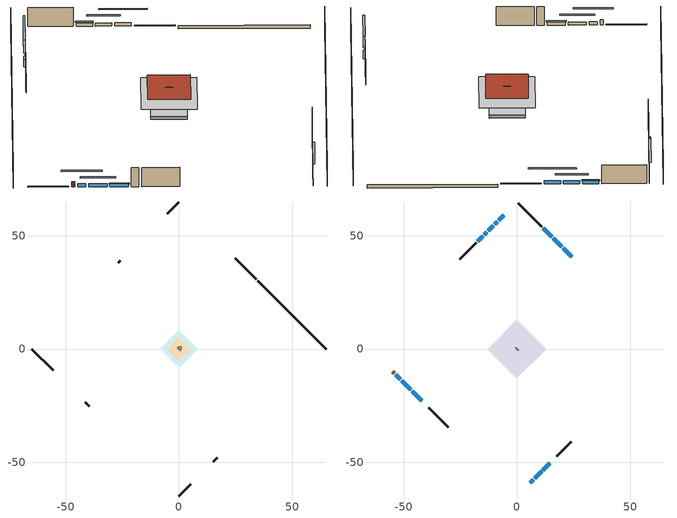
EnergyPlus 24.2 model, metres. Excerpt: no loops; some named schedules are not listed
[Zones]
crawlspace - vented
 floor foundation (Slab2 construction): -8.29,0 0,8.29 8.29,0 0,-8.29 z-0.91
 wall outside (RimJoist1 construction): 34.21,30.7 24.84,40.08 z0.3:0.61
 wall outside (RimJoist2 construction): 0,-64.91 5.19,-59.72 z0.3:0.61
 wall outside (RimJoist3 construction): -64.91,0 -55.54,-9.38 z0.3:0.61
 wall outside (RimJoist4 construction): 0,64.91 -5.19,59.72 z0.3:0.61
 wall foundation (FoundationWall1 construction): 64.91,0 34.87,30.04 z-0.91:0.3
furnace airloop ret air zone
 floor adiabatic (AdiabaticConst): 0,0 0,1 1,1 1,0 z0
 wall adiabatic (AdiabaticConst): 0,1 0,0 1,0 1,1 0,1 z0:1
 ceiling adiabatic (AdiabaticConst): 1,0 1,1 0,1 0,0 z1
garage
 floor foundation (Slab1 construction): -5.17,0 0,5.17 5.17,0 0,-5.17 z0
 wall outside (Wall1 construction): 15.16,-49.75 16.89,-48.03 z0.3:7.62
 wall outside (Wall2 construction): -41.39,-23.52 -39.67,-25.25 z0.3:7.62
 wall outside (Wall9 construction): -25.95,38.97 -26.81,38.11 z0.3:7.62
 wall to conditioned space (Wall5 construction Reversed): 0.86,-0.86 -0.86,0.86 z0.3:7.62
 wall to conditioned space (Wall6 construction Reversed): 0.43,0.43 -0.43,-0.43 z0.3:7.62
conditioned space
 floor to crawlspace - vented (Floor1 construction): -8.29,0 0,8.29 8.29,0 0,-8.29 z0.3
 floor to garage (Floor2 construction): -5.17,0 0,5.17 5.17,0 0,-5.17 z0.3
 floor adiabatic (AdiabaticFloorConstruction): -12.81,0 0,12.81 12.81,0 0,-12.81 z5.18
 wall outside (AdiabaticWallConstruction 1): -54.88,-10.03 -54.24,-10.68 z0.3:2.34
 wall outside (AdiabaticWallConstruction): 24.18,40.73 20.44,44.48 / 19.78,45.13 16.04,48.87 / 15.38,49.53 11.64,53.27 / 5.85,-59.06 7.13,-57.78 z0.3:1.49; -5.85,59.06 -8.17,56.75 / -10.48,54.43 -12.8,52.12 / -15.11,49.8 -17.43,47.49 z0.3:1.37; -8.82,56.09 -9.83,55.09 / -13.45,51.46 -14.46,50.46 z0.3:1.25; 7.79,-57.12 10.82,-54.09 / 11.48,-53.44 14.51,-50.41 z0.3:1.43; -53.58,-11.34 -51.66,-13.25 z0.3:1.52; -51,-13.91 -46.85,-18.06 / -46.2,-18.72 -42.05,-22.87 z0.3:1.4
 wall outside (Wall3 construction): 10.99,53.93 0.66,64.26 z0.3:7.62
 wall outside (Wall4 construction): 17.54,-47.37 24.01,-40.9 z0.3:7.62
 wall outside (Wall7 construction): -39.01,-25.9 -30.33,-34.59 z0.3:7.62
 wall outside (Wall8 construction): -18.08,46.83 -25.29,39.63 z0.3:7.62
 window (WindowConstruction): 24.18,40.73 20.44,44.47 z0.3:1.49
 window (WindowConstruction 9): -5.85,59.06 -8.17,56.75 z0.3:1.37
 window (WindowConstruction 10): -8.82,56.09 -9.82,55.09 z0.3:1.25
 window (WindowConstruction 11): -10.48,54.43 -12.8,52.12 z0.3:1.37
 window (WindowConstruction 12): -13.45,51.46 -14.45,50.46 z0.3:1.25
 window (WindowConstruction 13): -15.11,49.8 -17.43,47.49 z0.3:1.37
 window (WindowConstruction 1): 19.78,45.13 16.04,48.87 z0.3:1.49
 window (WindowConstruction 2): 15.38,49.53 11.64,53.27 z0.3:1.49
 window (WindowConstruction 3): 5.85,-59.06 7.13,-57.78 z0.3:1.49
 window (WindowConstruction 4): 7.79,-57.12 10.82,-54.1 z0.3:1.43
 window (WindowConstruction 5): 11.48,-53.44 14.51,-50.41 z0.3:1.43
 window (WindowConstruction 6): -53.58,-11.34 -51.66,-13.25 z0.3:1.52
 window (WindowConstruction 7): -51,-13.91 -46.85,-18.06 z0.3:1.4
 window (WindowConstruction 8): -46.2,-18.72 -42.05,-22.87 z0.3:1.4
 door (Door): -54.88,-10.03 -54.24,-10.68 z0.3:2.34
 ceiling adiabatic (AdiabaticFloorConstruction): 0,-12.81 12.81,0 0,12.81 -12.81,0 z5.18
 roof outside (Roof1 construction): 0,9.77 -9.77,0 0,-9.77 9.77,0 z7.62
shading: 3.23,-68.15 68.15,-3.23 / -3.23,68.15 -68.15,3.23 z0:7.62; 16.78,48.14 27.84,37.07 28.28,37.5 17.21,48.57 z6.68; -11.83,53.08 -2.19,62.73 -2.62,63.16 -12.26,53.51 z6.55; -11.76,53.15 -6.88,58.03 -7.31,58.46 -12.2,53.58 z3.99; -14.74,50.18 -8.54,56.37 -8.97,56.8 -15.17,50.61 z4.11; -14.67,50.24 -13.24,51.68 -13.67,52.11 -15.1,50.67 z1.55; -17.64,47.27 -14.9,50.02 -15.33,50.45 -18.07,47.7 z1.68; 14.1,50.81 21.72,43.19 22.15,43.62 14.53,51.24 z4.24; 11.43,53.49 15.6,49.31 16.03,49.75 11.86,53.92 z1.8; 10.8,-54.12 2.19,-62.73 2.62,-63.16 11.23,-54.55 z6.68; 12.76,-52.16 5.85,-59.06 6.28,-59.49 13.19,-52.59 z4.18; 14.72,-50.19 11.26,-53.65 11.69,-54.08 15.15,-50.62 z1.74; -48,-16.92 -57.24,-7.67 -57.67,-8.1 -48.43,-17.35 z6.71; -44.92,-20 -52.94,-11.97 -53.37,-12.4 -45.35,-20.43 z4.15; -41.83,-23.08 -46.41,-18.5 -46.84,-18.93 -42.26,-23.51 z1.71
[Building]
Building 1: Terrain=Suburbs
[Site:Location]
Portland Intl Arpt_OR: Latitude {deg}=45.59; Longitude {deg}=-122.6; Time Zone {hr}=-8; Elevation {m}=33; Keep Site Location Information=Yes
[Site:GroundTemperature:Shallow]
10.2558, 8.96328, 8.85977, 9.47314, 11.9355, 14.3863, 16.5111, 17.8571, 17.9714, 16.8767, 14.8061, 12.4304
[Site:WaterMainsTemperature]
Calculation Method=Schedule; Temperature Schedule=mains temperature schedule
[Material] Roughness=Rough; Thermal Absorptance=0.9
Name | Thickness {m} | Conductivity {W/m-K} | Density {kg/m3} | Specific Heat {J/kg-K} | Solar Absorptance | Visible Absorptance
asphalt or fiberglass shingles | 0.00635 | 0.162714 | 1121.4 | 1465.45 | 0.85 | 0.85
concrete 4.0 in. | 0.1016 | 1.803125 | 2242.8 | 837.4 | 0.7 | 0.7
concrete 8.0 in. | 0.2032 | 1.803125 | 2242.8 | 837.4 | 0.7 | 0.7
door material | 0.04445 | 0.0612267 | 512.64 | 1214.23 | 0.7 | 0.7
floor covering | 0.0127 | 0.0433444 | 54.468 | 1339.84 | 0.6 | 0.6
floor rigid ins; wall rigid ins | 0.512978 | 0.029427 | 32.04 | 1214.23 | 0.7 | 0.7
floor stud and cavity | 0.1397 | 0.923637 | 92.3553 | 1139.71 | 0.7 | 0.7
floor stud and cavity 1 | 0.1397 | 1.75129 | 37.0049 | 1207.88 | 0.7 | 0.7
furniture material conditioned space 1; furniture material garage 1 | 0.1524 | 0.115458 | 640.8 | 1214.23 | 0.6 | 0.6
gypsum board | 0.0127 | 0.160291 | 801 | 837.4 | 0.6 | 0.6
osb sheathing 0.5 in.; osb sheathing 0.5 in. 1; osb sheathing 0.5 in. 2 | 0.0127 | 0.115458 | 512.64 | 1214.23 | 0.7 | 0.7
osb sheathing 0.75 in. | 0.01905 | 0.115458 | 512.64 | 1214.23 | 0.7 | 0.7
rim joist stud and cavity | 0.0508 | 0.178688 | 50.32683 | 1063.81 | 0.6 | 0.6
roof rigid ins | 0.103632 | 0.029427 | 32.04 | 1214.23 | 0.7 | 0.7
roof stud and cavity | 0.2032 | 0.161866 | 78.34581 | 1123.46 | 0.7 | 0.7
soil 0.5 in. | 0.0127 | 1.3848 | 1842.3 | 418.7 | 0.7 | 0.7
wall stud and cavity | 0.1397 | 0.727959 | 139.0536 | 1170.24 | 0.6 | 0.6
wall stud and cavity 1 | 0.1397 | 0.550994 | 139.0536 | 1170.24 | 0.7 | 0.7
wall stud and cavity 2 | 0.1397 | 0.335416 | 139.0536 | 1170.24 | 0.7 | 0.7
wall stud and cavity 3 | 0.0889 | 0.380278 | 52.3479 | 1209.89 | 0.7 | 0.7
wall stud and cavity 4 | 0.0889 | 0.391764 | 83.0341 | 1211.67 | 0.7 | 0.7
wood siding | 0.0254 | 0.102417 | 544.68 | 1172.36 | 0.85 | 0.85
wood siding 1; wood siding 2 | 0.0254 | 0.102417 | 544.68 | 1172.36 | 0.7 | 0.7
[Material:NoMass]
Adiabatic: Roughness=Rough; Thermal Resistance {m2-K/W}=176.1; Thermal Absorptance=0.9; Solar Absorptance=0.7; Visible Absorptance=0.7
[WindowMaterial:SimpleGlazingSystem]
WindowMaterial: U-Factor {W/m2-K}=2.78222; Solar Heat Gain Coefficient=0.56
[Construction]
AdiabaticConst: Adiabatic
AdiabaticFloorConstruction: floor stud and cavity 1, floor rigid ins, osb sheathing 0.75 in., floor covering
AdiabaticWallConstruction: wood siding 1, wall rigid ins, wall stud and cavity 3, gypsum board
AdiabaticWallConstruction 1: wood siding 2, wall rigid ins, wall stud and cavity 3, gypsum board
Door: door material
Floor1 construction; Floor2 construction: floor stud and cavity, osb sheathing 0.75 in., floor covering
FoundationWall1 construction: concrete 8.0 in.
furniture construction conditioned space 1: furniture material conditioned space 1
furniture construction garage 1: furniture material garage 1
PartitionWallConstruction: gypsum board, wall stud and cavity 4, gypsum board
RimJoist1 construction; RimJoist2 construction; RimJoist3 construction; RimJoist4 construction: wood siding, rim joist stud and cavity
Roof1 construction: asphalt or fiberglass shingles, roof rigid ins, osb sheathing 0.75 in., roof stud and cavity, gypsum board
Slab1 construction: concrete 4.0 in.
Slab2 construction: soil 0.5 in.
Wall1 construction; Wall2 construction: wood siding, osb sheathing 0.5 in., wall stud and cavity
Wall3 construction; Wall4 construction: wood siding, osb sheathing 0.5 in., wall stud and cavity 1, gypsum board
Wall5 construction Reversed: gypsum board, wall stud and cavity 2, osb sheathing 0.5 in. 1
Wall6 construction Reversed: gypsum board, wall stud and cavity 2, osb sheathing 0.5 in. 2
Wall7 construction; Wall8 construction: wood siding, osb sheathing 0.5 in. 2, wall stud and cavity 1, gypsum board
Wall9 construction: wood siding, osb sheathing 0.5 in. 2, wall stud and cavity
WindowConstruction; WindowConstruction 1; WindowConstruction 10; WindowConstruction 11; WindowConstruction 12; WindowConstruction 13; WindowConstruction 2; WindowConstruction 3; WindowConstruction 4; WindowConstruction 5; WindowConstruction 6; WindowConstruction 7; WindowConstruction 8; WindowConstruction 9: WindowMaterial
[Zone] Multiplier=1
Name | Volume {m3} | Part of Total Floor Area
conditioned space | 1265.65 | Yes
crawlspace - vented | 167.443 | Yes
furnace airloop ret air zone | 1 | No
garage | 130.484 | Yes
[Space]
Name | Zone | Volume {m3} | Space Type
conditioned space 1 | conditioned space | 1265.65
crawlspace - vented 1 | crawlspace - vented | 167.443
furnace airloop ret air space | furnace airloop ret air zone |  | Plenum Space Type
garage 1 | garage | 130.484
[SurfaceProperty:IncidentSolarMultiplier] Incident Solar Multiplier=1; Incident Solar Multiplier Schedule=trans schedule winter=0.85 summer=0.7
Window1; Window10; Window11; Window12; Window13; Window14; Window2; Window3; Window4; Window5; Window6; Window7; Window8; Window9
[InternalMass]
Name | Construction | Zone or ZoneList | Space or SpaceList | Surface Area {m2}
furniture mass conditioned space 1 | furniture construction conditioned space 1 | conditioned space | conditioned space 1 | 207.62
partition wall mass | PartitionWallConstruction | conditioned space | conditioned space 1 | 519.049
furniture mass garage 1 | furniture construction garage 1 | garage | garage 1 | 5.35122
[Lights] Design Level Calculation Method=LightingLevel; Return Air Fraction=0; Fraction Radiant=0.6; Fraction Visible=0.2; Fraction Replaceable=1
Name | Zone or ZoneList or Space or SpaceList | Schedule | Lighting Level {W}
interior lighting | conditioned space 1 | lighting_interior | 803.555
garage lighting | garage 1 | lighting_garage | 11.8846
[People]
occupants: Zone or ZoneList or Space or SpaceList=conditioned space 1; Number of People Schedule=occupants; Number of People Calculation Method=People; Number of People=4; Fraction Radiant=0.314171; Sensible Heat Fraction=0.56303; Activity Level Schedule=occupants activity schedule; Carbon Dioxide Generation Rate {m3/s-W}=0; Enable ASHRAE 55 Comfort Warnings=No; Mean Radiant Temperature Calculation Type=EnclosureAveraged
[ElectricEquipment] Design Level Calculation Method=EquipmentLevel
Name | Zone or ZoneList or Space or SpaceList | Schedule | Design Level {W} | Fraction Latent | Fraction Radiant | Fraction Lost
ceiling fan | conditioned space 1 | ceiling_fan | 18.3701 | 0 | 0.558 | 0
clothes dryer | conditioned space 1 | clothes_dryer | 4510.7 | 0.015 | 0.081 | 0.85
clothes washer | conditioned space 1 | clothes_washer | 445.804 | 0.03 | 0.162 | 0.7
cooking range | conditioned space 1 | cooking_range | 62.6808 | 0.16 | 0.384 | 0.2
dishwasher | conditioned space 1 | dishwasher | 278.638 | 0.3 | 0.18 | 0.4
fridge | conditioned space 1 | fridge schedule | 52.0548 | 0 | 0.6 | 0
mech vent bath fan 0 | conditioned space 1 | mech vent bath fan 0 schedule | 45 | 0 | 0 | 1
mech vent house fan | conditioned space 1 | mech vent house fan schedule | 0 | 0 | 0 | 1
mech vent house fan cfis | conditioned space 1 | mech vent house fan cfis schedule | 0 | 0 | 0 | 0
mech vent range fan 0 | conditioned space 1 | mech vent range fan 0 schedule | 30 | 0 | 0 | 1
misc permanent spa heater | conditioned space 1 | misc permanent spa heater schedule | 669.986 | 0 | 0 | 1
misc permanent spa pump | conditioned space 1 | misc permanent spa pump schedule | 700.641 | 0 | 0 | 1
misc plug loads | conditioned space 1 | plug_loads_other | 312.542 | 0.021 | 0.558 | 0.049
misc tv | conditioned space 1 | plug_loads_tv | 318.577 | 0 | 0.6 | 0
whole house fan | conditioned space 1 | Always On Discrete | 0 | 0 | 0 | 1
freezer | garage 1 | freezer schedule | 194.914 | 0 | 0.6 | 0
[OtherEquipment] Design Level Calculation Method=EquipmentLevel
Name | Fuel Type | Zone or ZoneList or Space or SpaceList | Schedule | Design Level {W} | Fraction Latent | Fraction Radiant | Fraction Lost
clothes dryer 1 | Electricity | conditioned space 1 | clothes_dryer | 0 | 0.015 | 0.081 | 0.85
cooking range 1 | NaturalGas | conditioned space 1 | cooking_range | 1836.99 | 0.16 | 0.384 | 0.2
furnace airloop_0 SupCondToLv; furnace airloop_0 SupSensLkToCond; mech vent house fan sensible load; water heater sens | None | conditioned space 1 | Always On Discrete | 0 | 0 | 0 | 0
furnace airloop_0 SupLatLkToCond; mech vent house fan latent load; water heater lat | None | conditioned space 1 | Always On Discrete | 0 | 1 | 0 | 0
general water use latent | None | conditioned space 1 | general water use schedule | 81.0615 | 1 | 0 | 0
general water use sensible | None | conditioned space 1 | general water use schedule | -79.8895 | 0 | 0.6 | 0
water heater energy adjustment1 | Electricity | conditioned space 1 | Always On Discrete | 0.01 | 0 | 0 | 1
furnace airloop_0 RetCondToDZ; furnace airloop_0 SupCondToDZ; furnace airloop_0 SupSensLkToDZ | None | crawlspace - vented 1 | Always On Discrete | 0 | 0 | 0 | 0
furnace airloop_0 SupLatLkToDZ | None | crawlspace - vented 1 | Always On Discrete | 0 | 1 | 0 | 0
furnace airloop_0 RetCondToRP; furnace airloop_0 RetSensLkToRP | None | furnace airloop ret air space | Always On Discrete | 0 | 0 | 0 | 0
furnace airloop_0 RetLatLkToRP | None | furnace airloop ret air space | Always On Discrete | 0 | 1 | 0 | 0
[ZoneInfiltration:DesignFlowRate] Schedule=Always On Discrete
Name | Zone or ZoneList or Space or SpaceList | Design Flow Rate Calculation Method | Design Flow Rate {m3/s} | Air Changes per Hour {1/hr} | Constant Term Coefficient | Temperature Term Coefficient | Velocity Term Coefficient | Velocity Squared Term Coefficient
infil flow; natural vent flow; whole house fan flow | conditioned space 1 | Flow/Zone | 0
crawlspace_vented 1 duct leakage imbalance infil flow | crawlspace - vented 1 | Flow/Zone | 0
infil crawlspace - vented 1 | crawlspace - vented 1 | AirChanges/Hour |  | 2.6013 | 1 | 0 | 0 | 0
[ZoneMixing] Schedule=Always On Continuous; Design Flow Rate Calculation Method=Flow/Zone; Design Flow Rate {m3/s}=0
Name | Zone or Space | Source Zone or Space
furnace airloop_0 ZoneMixDZToCond mix | conditioned space | crawlspace - vented
furnace airloop_0 ZoneMixCondToDZ mix | crawlspace - vented | conditioned space
[SurfaceProperty:ExposedFoundationPerimeter] Exposed Perimeter Calculation Method=TotalExposedPerimeter
Name | Total Exposed Perimeter {m}
Slab2 | 42.48912
Slab1 | 18.288
[SpaceList]
Plenum Space Type: furnace airloop ret air space
[ZoneInfiltration:EffectiveLeakageArea]
infil garage 1: Zone or Space=garage 1; Schedule=Always On Discrete; Effective Air Leakage Area {cm2}=135.918; Stack Coefficient=0.000129147; Wind Coefficient=4.64657e-05
[AirLoopHVAC:ReturnPlenum]
Air Loop HVAC Return Plenum 1: Zone=furnace airloop ret air zone
[Foundation:Kiva] Wall Depth Below Slab {m}=0.2032
Name | Initial Indoor Air Temperature {C} | Wall Height Above Grade {m}
Foundation Kiva 1 | 13.4258 | 0.1016
Foundation Kiva 2 | 8.47214 | 0.3048
[Foundation:Kiva:Settings]
Soil Conductivity {W/m-K}=1.3848; Soil Density {kg/m3}=1842.3; Soil Specific Heat {J/kg-K}=418.7; Ground Solar Absorptivity=0.9; Ground Thermal Absorptivity=0.9; Ground Surface Roughness {m}=0.03; Far-Field Width {m}=40; Deep-Ground Boundary Condition=ZeroFlux; Deep-Ground Depth {m}=40; Minimum Cell Dimension {m}=0.2; Maximum Cell Growth Coefficient=3; Simulation Timestep=Timestep
[Exterior:Lights]
exterior lighting: Schedule=exterior lighting schedule; Design Level {W}=21.8256
[EnergyManagementSystem:Sensor] Output:Variable or Output:Meter Index Key=crawlspace - vented
Name | Output:Variable or Output:Meter
furnace_airloop_0_DZ_T_s | Zone Air Temperature
furnace_airloop_0_DZ_W_s | Zone Mean Air Humidity Ratio
[Schedule:Week:Daily]
trans schedule winter=0.85 summer=0.7 Week Rule - Jan1-May26: trans schedule winter=0.85 summer=0.7 day, trans schedule winter=0.85 summer=0.7 day, trans schedule winter=0.85 summer=0.7 day, trans schedule winter=0.85 summer=0.7 day, trans schedule winter=0.85 summer=0.7 day, trans schedule winter=0.85 summer=0.7 day, trans schedule winter=0.85 summer=0.7 day, trans schedule winter=0.85 summer=0.7 default day, trans schedule winter=0.85 summer=0.7 default day, trans schedule winter=0.85 summer=0.7 default day, trans schedule winter=0.85 summer=0.7 default day, trans schedule winter=0.85 summer=0.7 default day
trans schedule winter=0.85 summer=0.7 Week Rule - May27-Jun2: trans schedule winter=0.85 summer=0.7 day, trans schedule winter=0.85 summer=0.7 day, trans schedule winter=0.85 summer=0.7 day, trans schedule winter=0.85 summer=0.7 day, trans schedule winter=0.85 summer=0.7 day, trans schedule winter=0.85 summer=0.7 day 1, trans schedule winter=0.85 summer=0.7 day 1, trans schedule winter=0.85 summer=0.7 default day, trans schedule winter=0.85 summer=0.7 default day, trans schedule winter=0.85 summer=0.7 default day, trans schedule winter=0.85 summer=0.7 default day, trans schedule winter=0.85 summer=0.7 default day
trans schedule winter=0.85 summer=0.7 Week Rule - Jun3-Sep29: trans schedule winter=0.85 summer=0.7 day 1, trans schedule winter=0.85 summer=0.7 day 1, trans schedule winter=0.85 summer=0.7 day 1, trans schedule winter=0.85 summer=0.7 day 1, trans schedule winter=0.85 summer=0.7 day 1, trans schedule winter=0.85 summer=0.7 day 1, trans schedule winter=0.85 summer=0.7 day 1, trans schedule winter=0.85 summer=0.7 default day, trans schedule winter=0.85 summer=0.7 default day, trans schedule winter=0.85 summer=0.7 default day, trans schedule winter=0.85 summer=0.7 default day, trans schedule winter=0.85 summer=0.7 default day
trans schedule winter=0.85 summer=0.7 Week Rule - Sep30-Oct6: trans schedule winter=0.85 summer=0.7 day 1, trans schedule winter=0.85 summer=0.7 day 2, trans schedule winter=0.85 summer=0.7 day 2, trans schedule winter=0.85 summer=0.7 day 2, trans schedule winter=0.85 summer=0.7 day 2, trans schedule winter=0.85 summer=0.7 day 2, trans schedule winter=0.85 summer=0.7 day 2, trans schedule winter=0.85 summer=0.7 default day, trans schedule winter=0.85 summer=0.7 default day, trans schedule winter=0.85 summer=0.7 default day, trans schedule winter=0.85 summer=0.7 default day, trans schedule winter=0.85 summer=0.7 default day
trans schedule winter=0.85 summer=0.7 Week Rule - Oct7-Dec31: trans schedule winter=0.85 summer=0.7 day 2, trans schedule winter=0.85 summer=0.7 day 2, trans schedule winter=0.85 summer=0.7 day 2, trans schedule winter=0.85 summer=0.7 day 2, trans schedule winter=0.85 summer=0.7 day 2, trans schedule winter=0.85 summer=0.7 day 2, trans schedule winter=0.85 summer=0.7 day 2, trans schedule winter=0.85 summer=0.7 default day, trans schedule winter=0.85 summer=0.7 default day, trans schedule winter=0.85 summer=0.7 default day, trans schedule winter=0.85 summer=0.7 default day, trans schedule winter=0.85 summer=0.7 default day
mech vent bath fan 0 schedule Week Rule - Jan1-Dec31: mech vent bath fan 0 schedule day, mech vent bath fan 0 schedule day, mech vent bath fan 0 schedule day, mech vent bath fan 0 schedule day, mech vent bath fan 0 schedule day, mech vent bath fan 0 schedule day, mech vent bath fan 0 schedule day, mech vent bath fan 0 schedule default day, mech vent bath fan 0 schedule default day, mech vent bath fan 0 schedule default day, mech vent bath fan 0 schedule default day, mech vent bath fan 0 schedule default day
mech vent range fan 0 schedule Week Rule - Jan1-Dec31: mech vent range fan 0 schedule day, mech vent range fan 0 schedule day, mech vent range fan 0 schedule day, mech vent range fan 0 schedule day, mech vent range fan 0 schedule day, mech vent range fan 0 schedule day, mech vent range fan 0 schedule day, mech vent range fan 0 schedule default day, mech vent range fan 0 schedule default day, mech vent range fan 0 schedule default day, mech vent range fan 0 schedule default day, mech vent range fan 0 schedule default day
misc permanent spa heater schedule Week Rule - Jan1-Jan27: misc permanent spa heater schedule day, misc permanent spa heater schedule day, misc permanent spa heater schedule day, misc permanent spa heater schedule day, misc permanent spa heater schedule day, misc permanent spa heater schedule day, misc permanent spa heater schedule day, misc permanent spa heater schedule default day, misc permanent spa heater schedule default day, misc permanent spa heater schedule default day, misc permanent spa heater schedule default day, misc permanent spa heater schedule default day
misc permanent spa heater schedule Week Rule - Jan28-Feb3: misc permanent spa heater schedule day, misc permanent spa heater schedule day, misc permanent spa heater schedule day, misc permanent spa heater schedule day, misc permanent spa heater schedule day 1, misc permanent spa heater schedule day 1, misc permanent spa heater schedule day 1, misc permanent spa heater schedule default day, misc permanent spa heater schedule default day, misc permanent spa heater schedule default day, misc permanent spa heater schedule default day, misc permanent spa heater schedule default day
misc permanent spa heater schedule Week Rule - Feb4-Feb24: misc permanent spa heater schedule day 1, misc permanent spa heater schedule day 1, misc permanent spa heater schedule day 1, misc permanent spa heater schedule day 1, misc permanent spa heater schedule day 1, misc permanent spa heater schedule day 1, misc permanent spa heater schedule day 1, misc permanent spa heater schedule default day, misc permanent spa heater schedule default day, misc permanent spa heater schedule default day, misc permanent spa heater schedule default day, misc permanent spa heater schedule default day
misc permanent spa heater schedule Week Rule - Feb25-Mar3: misc permanent spa heater schedule day 1, misc permanent spa heater schedule day 1, misc permanent spa heater schedule day 1, misc permanent spa heater schedule day 1, misc permanent spa heater schedule day 2, misc permanent spa heater schedule day 2, misc permanent spa heater schedule day 2, misc permanent spa heater schedule default day, misc permanent spa heater schedule default day, misc permanent spa heater schedule default day, misc permanent spa heater schedule default day, misc permanent spa heater schedule default day
misc permanent spa heater schedule Week Rule - Mar4-May26: misc permanent spa heater schedule day 2, misc permanent spa heater schedule day 2, misc permanent spa heater schedule day 2, misc permanent spa heater schedule day 2, misc permanent spa heater schedule day 2, misc permanent spa heater schedule day 2, misc permanent spa heater schedule day 2, misc permanent spa heater schedule default day, misc permanent spa heater schedule default day, misc permanent spa heater schedule default day, misc permanent spa heater schedule default day, misc permanent spa heater schedule default day
misc permanent spa heater schedule Week Rule - May27-Jun2: misc permanent spa heater schedule day 2, misc permanent spa heater schedule day 2, misc permanent spa heater schedule day 2, misc permanent spa heater schedule day 2, misc permanent spa heater schedule day 2, misc permanent spa heater schedule day 3, misc permanent spa heater schedule day 3, misc permanent spa heater schedule default day, misc permanent spa heater schedule default day, misc permanent spa heater schedule default day, misc permanent spa heater schedule default day, misc permanent spa heater schedule default day
misc permanent spa heater schedule Week Rule - Jun3-Sep29: misc permanent spa heater schedule day 3, misc permanent spa heater schedule day 3, misc permanent spa heater schedule day 3, misc permanent spa heater schedule day 3, misc permanent spa heater schedule day 3, misc permanent spa heater schedule day 3, misc permanent spa heater schedule day 3, misc permanent spa heater schedule default day, misc permanent spa heater schedule default day, misc permanent spa heater schedule default day, misc permanent spa heater schedule default day, misc permanent spa heater schedule default day
misc permanent spa heater schedule Week Rule - Sep30-Oct6: misc permanent spa heater schedule day 3, misc permanent spa heater schedule day 4, misc permanent spa heater schedule day 4, misc permanent spa heater schedule day 4, misc permanent spa heater schedule day 4, misc permanent spa heater schedule day 4, misc permanent spa heater schedule day 4, misc permanent spa heater schedule default day, misc permanent spa heater schedule default day, misc permanent spa heater schedule default day, misc permanent spa heater schedule default day, misc permanent spa heater schedule default day
misc permanent spa heater schedule Week Rule - Oct7-Oct27: misc permanent spa heater schedule day 4, misc permanent spa heater schedule day 4, misc permanent spa heater schedule day 4, misc permanent spa heater schedule day 4, misc permanent spa heater schedule day 4, misc permanent spa heater schedule day 4, misc permanent spa heater schedule day 4, misc permanent spa heater schedule default day, misc permanent spa heater schedule default day, misc permanent spa heater schedule default day, misc permanent spa heater schedule default day, misc permanent spa heater schedule default day
misc permanent spa heater schedule Week Rule - Oct28-Nov3: misc permanent spa heater schedule day 4, misc permanent spa heater schedule day 4, misc permanent spa heater schedule day 4, misc permanent spa heater schedule day 4, misc permanent spa heater schedule day 5, misc permanent spa heater schedule day 5, misc permanent spa heater schedule day 5, misc permanent spa heater schedule default day, misc permanent spa heater schedule default day, misc permanent spa heater schedule default day, misc permanent spa heater schedule default day, misc permanent spa heater schedule default day
misc permanent spa heater schedule Week Rule - Nov4-Nov24: misc permanent spa heater schedule day 5, misc permanent spa heater schedule day 5, misc permanent spa heater schedule day 5, misc permanent spa heater schedule day 5, misc permanent spa heater schedule day 5, misc permanent spa heater schedule day 5, misc permanent spa heater schedule day 5, misc permanent spa heater schedule default day, misc permanent spa heater schedule default day, misc permanent spa heater schedule default day, misc permanent spa heater schedule default day, misc permanent spa heater schedule default day
misc permanent spa heater schedule Week Rule - Nov25-Dec1: misc permanent spa heater schedule day 5, misc permanent spa heater schedule day 5, misc permanent spa heater schedule day 5, misc permanent spa heater schedule day 5, misc permanent spa heater schedule day 5, misc permanent spa heater schedule day 5, misc permanent spa heater schedule day 6, misc permanent spa heater schedule default day, misc permanent spa heater schedule default day, misc permanent spa heater schedule default day, misc permanent spa heater schedule default day, misc permanent spa heater schedule default day
misc permanent spa heater schedule Week Rule - Dec2-Dec31: misc permanent spa heater schedule day 6, misc permanent spa heater schedule day 6, misc permanent spa heater schedule day 6, misc permanent spa heater schedule day 6, misc permanent spa heater schedule day 6, misc permanent spa heater schedule day 6, misc permanent spa heater schedule day 6, misc permanent spa heater schedule default day, misc permanent spa heater schedule default day, misc permanent spa heater schedule default day, misc permanent spa heater schedule default day, misc permanent spa heater schedule default day
misc permanent spa pump schedule Week Rule - Jan1-Jan27: misc permanent spa pump schedule day, misc permanent spa pump schedule day, misc permanent spa pump schedule day, misc permanent spa pump schedule day, misc permanent spa pump schedule day, misc permanent spa pump schedule day, misc permanent spa pump schedule day, misc permanent spa pump schedule default day, misc permanent spa pump schedule default day, misc permanent spa pump schedule default day, misc permanent spa pump schedule default day, misc permanent spa pump schedule default day
misc permanent spa pump schedule Week Rule - Jan28-Feb3: misc permanent spa pump schedule day, misc permanent spa pump schedule day, misc permanent spa pump schedule day, misc permanent spa pump schedule day, misc permanent spa pump schedule day 1, misc permanent spa pump schedule day 1, misc permanent spa pump schedule day 1, misc permanent spa pump schedule default day, misc permanent spa pump schedule default day, misc permanent spa pump schedule default day, misc permanent spa pump schedule default day, misc permanent spa pump schedule default day
misc permanent spa pump schedule Week Rule - Feb4-Feb24: misc permanent spa pump schedule day 1, misc permanent spa pump schedule day 1, misc permanent spa pump schedule day 1, misc permanent spa pump schedule day 1, misc permanent spa pump schedule day 1, misc permanent spa pump schedule day 1, misc permanent spa pump schedule day 1, misc permanent spa pump schedule default day, misc permanent spa pump schedule default day, misc permanent spa pump schedule default day, misc permanent spa pump schedule default day, misc permanent spa pump schedule default day
misc permanent spa pump schedule Week Rule - Feb25-Mar3: misc permanent spa pump schedule day 1, misc permanent spa pump schedule day 1, misc permanent spa pump schedule day 1, misc permanent spa pump schedule day 1, misc permanent spa pump schedule day 2, misc permanent spa pump schedule day 2, misc permanent spa pump schedule day 2, misc permanent spa pump schedule default day, misc permanent spa pump schedule default day, misc permanent spa pump schedule default day, misc permanent spa pump schedule default day, misc permanent spa pump schedule default day
[Schedule:Year]
trans schedule winter=0.85 summer=0.7: trans schedule winter=0.85 summer=0.7 Week Rule - Jan1-May26, 1, 1, 5, 26, trans schedule winter=0.85 summer=0.7 Week Rule - May27-Jun2, 5, 27, 6, 2, trans schedule winter=0.85 summer=0.7 Week Rule - Jun3-Sep29, 6, 3, 9, 29, trans schedule winter=0.85 summer=0.7 Week Rule - Sep30-Oct6, 9, 30, 10, 6, trans schedule winter=0.85 summer=0.7 Week Rule - Oct7-Dec31, 10, 7, 12, 31
mech vent bath fan 0 schedule: mech vent bath fan 0 schedule Week Rule - Jan1-Dec31, 1, 1, 12, 31
mech vent range fan 0 schedule: mech vent range fan 0 schedule Week Rule - Jan1-Dec31, 1, 1, 12, 31
misc permanent spa heater schedule: misc permanent spa heater schedule Week Rule - Jan1-Jan27, 1, 1, 1, 27, misc permanent spa heater schedule Week Rule - Jan28-Feb3, 1, 28, 2, 3, misc permanent spa heater schedule Week Rule - Feb4-Feb24, 2, 4, 2, 24, misc permanent spa heater schedule Week Rule - Feb25-Mar3, 2, 25, 3, 3, misc permanent spa heater schedule Week Rule - Mar4-May26, 3, 4, 5, 26, misc permanent spa heater schedule Week Rule - May27-Jun2, 5, 27, 6, 2, misc permanent spa heater schedule Week Rule - Jun3-Sep29, 6, 3, 9, 29, misc permanent spa heater schedule Week Rule - Sep30-Oct6, 9, 30, 10, 6, misc permanent spa heater schedule Week Rule - Oct7-Oct27, 10, 7, 10, 27, misc permanent spa heater schedule Week Rule - Oct28-Nov3, 10, 28, 11, 3, misc permanent spa heater schedule Week Rule - Nov4-Nov24, 11, 4, 11, 24, misc permanent spa heater schedule Week Rule - Nov25-Dec1, 11, 25, 12, 1, misc permanent spa heater schedule Week Rule - Dec2-Dec31, 12, 2, 12, 31
misc permanent spa pump schedule: misc permanent spa pump schedule Week Rule - Jan1-Jan27, 1, 1, 1, 27, misc permanent spa pump schedule Week Rule - Jan28-Feb3, 1, 28, 2, 3, misc permanent spa pump schedule Week Rule - Feb4-Feb24, 2, 4, 2, 24, misc permanent spa pump schedule Week Rule - Feb25-Mar3, 2, 25, 3, 3, misc permanent spa pump schedule Week Rule - Mar4-Mar31, 3, 4, 3, 31, misc permanent spa pump schedule Week Rule - Apr1-Apr28, 4, 1, 4, 28, misc permanent spa pump schedule Week Rule - Apr29-May5, 4, 29, 5, 5, misc permanent spa pump schedule Week Rule - May6-May26, 5, 6, 5, 26, misc permanent spa pump schedule Week Rule - May27-Jun2, 5, 27, 6, 2, misc permanent spa pump schedule Week Rule - Jun3-Jun30, 6, 3, 6, 30, misc permanent spa pump schedule Week Rule - Jul1-Aug25, 7, 1, 8, 25, misc permanent spa pump schedule Week Rule - Aug26-Sep1, 8, 26, 9, 1, misc permanent spa pump schedule Week Rule - Sep2-Sep29, 9, 2, 9, 29, misc permanent spa pump schedule Week Rule - Sep30-Oct6, 9, 30, 10, 6, misc permanent spa pump schedule Week Rule - Oct7-Oct27, 10, 7, 10, 27, misc permanent spa pump schedule Week Rule - Oct28-Nov3, 10, 28, 11, 3, misc permanent spa pump schedule Week Rule - Nov4-Nov24, 11, 4, 11, 24, misc permanent spa pump schedule Week Rule - Nov25-Dec1, 11, 25, 12, 1, misc permanent spa pump schedule Week Rule - Dec2-Dec31, 12, 2, 12, 31
general water use schedule: general water use schedule Week Rule - Jan1-Dec31, 1, 1, 12, 31
freezer schedule: freezer schedule Week Rule - Jan1-Jan27, 1, 1, 1, 27, freezer schedule Week Rule - Jan28-Feb3, 1, 28, 2, 3, freezer schedule Week Rule - Feb4-Feb24, 2, 4, 2, 24, freezer schedule Week Rule - Feb25-Mar3, 2, 25, 3, 3, freezer schedule Week Rule - Mar4-May26, 3, 4, 5, 26, freezer schedule Week Rule - May27-Jun2, 5, 27, 6, 2, freezer schedule Week Rule - Jun3-Sep29, 6, 3, 9, 29, freezer schedule Week Rule - Sep30-Oct6, 9, 30, 10, 6, freezer schedule Week Rule - Oct7-Oct27, 10, 7, 10, 27, freezer schedule Week Rule - Oct28-Nov3, 10, 28, 11, 3, freezer schedule Week Rule - Nov4-Nov24, 11, 4, 11, 24, freezer schedule Week Rule - Nov25-Dec1, 11, 25, 12, 1, freezer schedule Week Rule - Dec2-Dec31, 12, 2, 12, 31
exterior lighting schedule: exterior lighting schedule Week Rule - Jan1-Jan27, 1, 1, 1, 27, exterior lighting schedule Week Rule - Jan28-Feb3, 1, 28, 2, 3, exterior lighting schedule Week Rule - Feb4-Feb24, 2, 4, 2, 24, exterior lighting schedule Week Rule - Feb25-Mar3, 2, 25, 3, 3, exterior lighting schedule Week Rule - Mar4-Mar31, 3, 4, 3, 31, exterior lighting schedule Week Rule - Apr1-Apr28, 4, 1, 4, 28, exterior lighting schedule Week Rule - Apr29-May5, 4, 29, 5, 5, exterior lighting schedule Week Rule - May6-May26, 5, 6, 5, 26, exterior lighting schedule Week Rule - May27-Jun2, 5, 27, 6, 2, exterior lighting schedule Week Rule - Jun3-Jun30, 6, 3, 6, 30, exterior lighting schedule Week Rule - Jul1-Jul28, 7, 1, 7, 28, exterior lighting schedule Week Rule - Jul29-Aug4, 7, 29, 8, 4, exterior lighting schedule Week Rule - Aug5-Aug25, 8, 5, 8, 25, exterior lighting schedule Week Rule - Aug26-Sep1, 8, 26, 9, 1, exterior lighting schedule Week Rule - Sep2-Sep29, 9, 2, 9, 29, exterior lighting schedule Week Rule - Sep30-Oct6, 9, 30, 10, 6, exterior lighting schedule Week Rule - Oct7-Oct27, 10, 7, 10, 27, exterior lighting schedule Week Rule - Oct28-Nov3, 10, 28, 11, 3, exterior lighting schedule Week Rule - Nov4-Nov24, 11, 4, 11, 24, exterior lighting schedule Week Rule - Nov25-Dec1, 11, 25, 12, 1, exterior lighting schedule Week Rule - Dec2-Dec31, 12, 2, 12, 31
[Schedule:File] File=in.schedules.csv; Rows to Skip at Top=1; Number of Hours of Data=8760; Column Separator=Comma; Interpolate to Timestep=Yes; Minutes per Item=15; Adjust Schedule for Daylight Savings=Yes
Name | Column Number
lighting_interior | 5
occupants | 1
ceiling_fan | 4
clothes_dryer | 11
clothes_washer | 10
cooking_range | 12
dishwasher | 8
plug_loads_other | 2
plug_loads_tv | 3
lighting_garage | 6
[Schedule:Constant]
Name | Hourly Value
occupants activity schedule | 117.228
fridge schedule | 0
mech vent house fan schedule; mech vent house fan cfis schedule; Always On Discrete; Always On Continuous | 1
[Schedule:Compact]
mains temperature schedule: Through: 01/01, For: AllDays, Until: 24:00, 13.0633, Through: 01/02, For: AllDays, Until: 24:00, 13.0189, Through: 01/03, For: AllDays, Until: 24:00, 12.975, Through: 01/04, For: AllDays, Until: 24:00, 12.9328, Through: 01/05, For: AllDays, Until: 24:00, 12.8917, Through: 01/06, For: AllDays, Until: 24:00, 12.8517, Through: 01/07, For: AllDays, Until: 24:00, 12.8122, Through: 01/08, For: AllDays, Until: 24:00, 12.7744, Through: 01/09, For: AllDays, Until: 24:00, 12.7378, Through: 01/10, For: AllDays, Until: 24:00, 12.7017, Through: 01/11, For: AllDays, Until: 24:00, 12.6672, Through: 01/12, For: AllDays, Until: 24:00, 12.6339, Through: 01/13, For: AllDays, Until: 24:00, 12.6017, Through: 01/14, For: AllDays, Until: 24:00, 12.5706, Through: 01/15, For: AllDays, Until: 24:00, 12.5411, Through: 01/16, For: AllDays, Until: 24:00, 12.5122, Through: 01/17, For: AllDays, Until: 24:00, 12.485, Through: 01/18, For: AllDays, Until: 24:00, 12.4583, Through: 01/19, For: AllDays, Until: 24:00, 12.4333, Through: 01/20, For: AllDays, Until: 24:00, 12.41, Through: 01/21, For: AllDays, Until: 24:00, 12.3872, Through: 01/22, For: AllDays, Until: 24:00, 12.3661, Through: 01/23, For: AllDays, Until: 24:00, 12.3456, Through: 01/24, For: AllDays, Until: 24:00, 12.3272, Through: 01/25, For: AllDays, Until: 24:00, 12.3094, Through: 01/26, For: AllDays, Until: 24:00, 12.2933, Through: 01/27, For: AllDays, Until: 24:00, 12.2783, Through: 01/28, For: AllDays, Until: 24:00, 12.2644, Through: 01/29, For: AllDays, Until: 24:00, 12.2517, Through: 01/30, For: AllDays, Until: 24:00, 12.2406, Through: 01/31, For: AllDays, Until: 24:00, 12.2306, Through: 02/01, For: AllDays, Until: 24:00, 12.2222, Through: 02/02, For: AllDays, Until: 24:00, 12.215, Through: 02/03, For: AllDays, Until: 24:00, 12.2089, Through: 02/04, For: AllDays, Until: 24:00, 12.2039, Through: 02/05, For: AllDays, Until: 24:00, 12.2006, Through: 02/06, For: AllDays, Until: 24:00, 12.1983, Through: 02/07, For: AllDays, Until: 24:00, 12.1978, Through: 02/08, For: AllDays, Until: 24:00, 12.1978, Through: 02/09, For: AllDays, Until: 24:00, 12.2, Through: 02/10, For: AllDays, Until: 24:00, 12.2028, Through: 02/11, For: AllDays, Until: 24:00, 12.2072, Through: 02/12, For: AllDays, Until: 24:00, 12.2128, Through: 02/13, For: AllDays, Until: 24:00, 12.2194, Through: 02/14, For: AllDays, Until: 24:00, 12.2278, Through: 02/15, For: AllDays, Until: 24:00, 12.2372, Through: 02/16, For: AllDays, Until: 24:00, 12.2483, Through: 02/17, For: AllDays, Until: 24:00, 12.26, Through: 02/18, For: AllDays, Until: 24:00, 12.2733, Through: 02/19, For: AllDays, Until: 24:00, 12.2883, Through: 02/20, For: AllDays, Until: 24:00, 12.3039, Through: 02/21, For: AllDays, Until: 24:00, 12.3211, Through: 02/22, For: AllDays, Until: 24:00, 12.3394, Through: 02/23, For: AllDays, Until: 24:00, 12.3594, Through: 02/24, For: AllDays, Until: 24:00, 12.38, Through: 02/25, For: AllDays, Until: 24:00, 12.4022, Through: 02/26, For: AllDays, Until: 24:00, 12.4256, Through: 02/27, For: AllDays, Until: 24:00, 12.4506, Through: 02/28, For: AllDays, Until: 24:00, 12.4761, Through: 03/01, For: AllDays, Until: 24:00, 12.5033, Through: 03/02, For: AllDays, Until: 24:00, 12.5317, Through: 03/03, For: AllDays, Until: 24:00, 12.5611, Through: 03/04, For: AllDays, Until: 24:00, 12.5917, Through: 03/05, For: AllDays, Until: 24:00, 12.6233, Through: 03/06, For: AllDays, Until: 24:00, 12.6567, Through: 03/07, For: AllDays, Until: 24:00, 12.6906, Through: 03/08, For: AllDays, Until: 24:00, 12.7261, Through: 03/09, For: AllDays, Until: 24:00, 12.7628, Through: 03/10, For: AllDays, Until: 24:00, 12.8, Through: 03/11, For: AllDays, Until: 24:00, 12.8389, Through: 03/12, For: AllDays, Until: 24:00, 12.8789, Through: 03/13, For: AllDays, Until: 24:00, 12.9194, Through: 03/14, For: AllDays, Until: 24:00, 12.9617, Through: 03/15, For: AllDays, Until: 24:00, 13.0044, Through: 03/16, For: AllDays, Until: 24:00, 13.0489, Through: 03/17, For: AllDays, Until: 24:00, 13.0939, Through: 03/18, For: AllDays, Until: 24:00, 13.14, Through: 03/19, For: AllDays, Until: 24:00, 13.1872, Through: 03/20, For: AllDays, Until: 24:00, 13.2356, Through: 03/21, For: AllDays, Until: 24:00, 13.285, Through: 03/22, For: AllDays, Until: 24:00, 13.335, Through: 03/23, For: AllDays, Until: 24:00, 13.3861, Through: 03/24, For: AllDays, Until: 24:00, 13.4383, Through: 03/25, For: AllDays, Until: 24:00, 13.4911, Through: 03/26, For: AllDays, Until: 24:00, 13.545, Through: 03/27, For: AllDays, Until: 24:00, 13.6, Through: 03/28, For: AllDays, Until: 24:00, 13.6556, Through: 03/29, For: AllDays, Until: 24:00, 13.7122, Through: 03/30, For: AllDays, Until: 24:00, 13.77, Through: 03/31, For: AllDays, Until: 24:00, 13.8283, Through: 04/01, For: AllDays, Until: 24:00, 13.8872, Through: 04/02, For: AllDays, Until: 24:00, 13.9472, Through: 04/03, For: AllDays, Until: 24:00, 14.0078, Through: 04/04, For: AllDays, Until: 24:00, 14.0689, Through: 04/05, For: AllDays, Until: 24:00, 14.1311, Through: 04/06, For: AllDays, Until: 24:00, 14.1944, Through: 04/07, For: AllDays, Until: 24:00, 14.2578, Through: 04/08, For: AllDays, Until: 24:00, 14.3222, Through: 04/09, For: AllDays, Until: 24:00, 14.3872, Through: 04/10, For: AllDays, Until: 24:00, 14.4528, Through: 04/11, For: AllDays, Until: 24:00, 14.5189, Through: 04/12, For: AllDays, Until: 24:00, 14.5856, Through: 04/13, For: AllDays, Until: 24:00, 14.6533, Through: 04/14, For: AllDays, Until: 24:00, 14.7211, Through: 04/15, For: AllDays, Until: 24:00, 14.7894, Through: 04/16, For: AllDays, Until: 24:00, 14.8589, Through: 04/17, For: AllDays, Until: 24:00, 14.9283, Through: 04/18, For: AllDays, Until: 24:00, 14.9983, Through: 04/19, For: AllDays, Until: 24:00, 15.0689, Through: 04/20, For: AllDays, Until: 24:00, 15.14, Through: 04/21, For: AllDays, Until: 24:00, 15.2111, Through: 04/22, For: AllDays, Until: 24:00, 15.2833, Through: 04/23, For: AllDays, Until: 24:00, 15.3556, Through: 04/24, For: AllDays, Until: 24:00, 15.4278, Through: 04/25, For: AllDays, Until: 24:00, 15.5006, Through: 04/26, For: AllDays, Until: 24:00, 15.5739, Through: 04/27, For: AllDays, Until: 24:00, 15.6478, Through: 04/28, For: AllDays, Until: 24:00, 15.7211, Through: 04/29, For: AllDays, Until: 24:00, 15.7956, Through: 04/30, For: AllDays, Until: 24:00, 15.8694, Through: 05/01, For: AllDays, Until: 24:00, 15.9439, Through: 05/02, For: AllDays, Until: 24:00, 16.0189, Through: 05/03, For: AllDays, Until: 24:00, 16.0939, Through: 05/04, For: AllDays, Until: 24:00, 16.1689, Through: 05/05, For: AllDays, Until: 24:00, 16.2439, Through: 05/06, For: AllDays, Until: 24:00, 16.3189, Through: 05/07, For: AllDays, Until: 24:00, 16.3944, Through: 05/08, For: AllDays, Until: 24:00, 16.4694, Through: 05/09, For: AllDays, Until: 24:00, 16.545, Through: 05/10, For: AllDays, Until: 24:00, 16.6206, Through: 05/11, For: AllDays, Until: 24:00, 16.6956, Through: 05/12, For: AllDays, Until: 24:00, 16.7711, Through: 05/13, For: AllDays, Until: 24:00, 16.8461, Through: 05/14, For: AllDays, Until: 24:00, 16.9217, Through: 05/15, For: AllDays, Until: 24:00, 16.9967, Through: 05/16, For: AllDays, Until: 24:00, 17.0717, Through: 05/17, For: AllDays, Until: 24:00, 17.1467, Through: 05/18, For: AllDays, Until: 24:00, 17.2211, Through: 05/19, For: AllDays, Until: 24:00, 17.2956, Through: 05/20, For: AllDays, Until: 24:00, 17.37, Through: 05/21, For: AllDays, Until: 24:00, 17.4439, Through: 05/22, For: AllDays, Until: 24:00, 17.5178, Through: 05/23, For: AllDays, Until: 24:00, 17.5911, Through: 05/24, For: AllDays, Until: 24:00, 17.6644, Through: 05/25, For: AllDays, Until: 24:00, 17.7372, Through: 05/26, For: AllDays, Until: 24:00, 17.8094, Through: 05/27, For: AllDays, Until: 24:00, 17.8817, Through: 05/28, For: AllDays, Until: 24:00, 17.9533, Through: 05/29, For: AllDays, Until: 24:00, 18.025, Through: 05/30, For: AllDays, Until: 24:00, 18.0961, Through: 05/31, For: AllDays, Until: 24:00, 18.1661, Through: 06/01, For: AllDays, Until: 24:00, 18.2361, Through: 06/02, For: AllDays, Until: 24:00, 18.3061, Through: 06/03, For: AllDays, Until: 24:00, 18.375, Through: 06/04, For: AllDays, Until: 24:00, 18.4433, Through: 06/05, For: AllDays, Until: 24:00, 18.5111, Through: 06/06, For: AllDays, Until: 24:00, 18.5789, Through: 06/07, For: AllDays, Until: 24:00, 18.6456, Through: 06/08, For: AllDays, Until: 24:00, 18.7117, Through: 06/09, For: AllDays, Until: 24:00, 18.7772, Through: 06/10, For: AllDays, Until: 24:00, 18.8417, Through: 06/11, For: AllDays, Until: 24:00, 18.9061, Through: 06/12, For: AllDays, Until: 24:00, 18.9694, Through: 06/13, For: AllDays, Until: 24:00, 19.0322, Through: 06/14, For: AllDays, Until: 24:00, 19.0944, Through: 06/15, For: AllDays, Until: 24:00, 19.1556, Through: 06/16, For: AllDays, Until: 24:00, 19.2167, Through: 06/17, For: AllDays, Until: 24:00, 19.2761, Through: 06/18, For: AllDays, Until: 24:00, 19.335, Through: 06/19, For: AllDays, Until: 24:00, 19.3933, Through: 06/20, For: AllDays, Until: 24:00, 19.4506, Through: 06/21, For: AllDays, Until: 24:00, 19.5072, Through: 06/22, For: AllDays, Until: 24:00, 19.5628, Through: 06/23, For: AllDays, Until: 24:00, 19.6172, Through: 06/24, For: AllDays, Until: 24:00, 19.6711, Through: 06/25, For: AllDays, Until: 24:00, 19.7244, Through: 06/26, For: AllDays, Until: 24:00, 19.7761, Through: 06/27, For: AllDays, Until: 24:00, 19.8272, Through: 06/28, For: AllDays, Until: 24:00, 19.8772, Through: 06/29, For: AllDays, Until: 24:00, 19.9267, Through: 06/30, For: AllDays, Until: 24:00, 19.9744, Through: 07/01, For: AllDays, Until: 24:00, 20.0217, Through: 07/02, For: AllDays, Until: 24:00, 20.0678, Through: 07/03, For: AllDays, Until: 24:00, 20.1128, Through: 07/04, For: AllDays, Until: 24:00, 20.1567, Through: 07/05, For: AllDays, Until: 24:00, 20.1994, Through: 07/06, For: AllDays, Until: 24:00, 20.2417, Through: 07/07, For: AllDays, Until: 24:00, 20.2822, Through: 07/08, For: AllDays, Until: 24:00, 20.3222, Through: 07/09, For: AllDays, Until: 24:00, 20.3606, Through: 07/10, For: AllDays, Until: 24:00, 20.3978, Through: 07/11, For: AllDays, Until: 24:00, 20.4344, Through: 07/12, For: AllDays, Until: 24:00, 20.4694, Through: 07/13, For: AllDays, Until: 24:00, 20.5033, Through: 07/14, For: AllDays, Until: 24:00, 20.5367, Through: 07/15, For: AllDays, Until: 24:00, 20.5683, Through: 07/16, For: AllDays, Until: 24:00, 20.5983, Through: 07/17, For: AllDays, Until: 24:00, 20.6278, Through: 07/18, For: AllDays, Until: 24:00, 20.6561, Through: 07/19, For: AllDays, Until: 24:00, 20.6828, Through: 07/20, For: AllDays, Until: 24:00, 20.7089, Through: 07/21, For: AllDays, Until: 24:00, 20.7333, Through: 07/22, For: AllDays, Until: 24:00, 20.7561, Through: 07/23, For: AllDays, Until: 24:00, 20.7783, Through: 07/24, For: AllDays, Until: 24:00, 20.7989, Through: 07/25, For: AllDays, Until: 24:00, 20.8189, Through: 07/26, For: AllDays, Until: 24:00, 20.8367, Through: 07/27, For: AllDays, Until: 24:00, 20.8539, Through: 07/28, For: AllDays, Until: 24:00, 20.8694, Through: 07/29, For: AllDays, Until: 24:00, 20.8839, Through: 07/30, For: AllDays, Until: 24:00, 20.8972, Through: 07/31, For: AllDays, Until: 24:00, 20.9094, Through: 08/01, For: AllDays, Until: 24:00, 20.92, Through: 08/02, For: AllDays, Until: 24:00, 20.9289, Through: 08/03, For: AllDays, Until: 24:00, 20.9372, Through: 08/04, For: AllDays, Until: 24:00, 20.9439, Through: 08/05, For: AllDays, Until: 24:00, 20.9494, Through: 08/06, For: AllDays, Until: 24:00, 20.9533, Through: 08/07, For: AllDays, Until: 24:00, 20.9567, Through: 08/08, For: AllDays, Until: 24:00, 20.9578, Through: 08/09, For: AllDays, Until: 24:00, 20.9583, Through: 08/10, For: AllDays, Until: 24:00, 20.9572, Through: 08/11, For: AllDays, Until: 24:00, 20.955, Through: 08/12, For: AllDays, Until: 24:00, 20.9511, Through: 08/13, For: AllDays, Until: 24:00, 20.9467, Through: 08/14, For: AllDays, Until: 24:00, 20.94, Through: 08/15, For: AllDays, Until: 24:00, 20.9328, Through: 08/16, For: AllDays, Until: 24:00, 20.9239, Through: 08/17, For: AllDays, Until: 24:00, 20.9139, Through: 08/18, For: AllDays, Until: 24:00, 20.9028, Through: 08/19, For: AllDays, Until: 24:00, 20.89, Through: 08/20, For: AllDays, Until: 24:00, 20.8761, Through: 08/21, For: AllDays, Until: 24:00, 20.8611, Through: 08/22, For: AllDays, Until: 24:00, 20.8444, Through: 08/23, For: AllDays, Until: 24:00, 20.8267, Through: 08/24, For: AllDays, Until: 24:00, 20.8078, Through: 08/25, For: AllDays, Until: 24:00, 20.7872, Through: 08/26, For: AllDays, Until: 24:00, 20.7661, Through: 08/27, For: AllDays, Until: 24:00, 20.7433, Through: 08/28, For: AllDays, Until: 24:00, 20.7194, Through: 08/29, For: AllDays, Until: 24:00, 20.6944, Through: 08/30, For: AllDays, Until: 24:00, 20.6678, Through: 08/31, For: AllDays, Until: 24:00, 20.64, Through: 09/01, For: AllDays, Until: 24:00, 20.6111, Through: 09/02, For: AllDays, Until: 24:00, 20.5811, Through: 09/03, For: AllDays, Until: 24:00, 20.55, Through: 09/04, For: AllDays, Until: 24:00, 20.5178, Through: 09/05, For: AllDays, Until: 24:00, 20.4844, Through: 09/06, For: AllDays, Until: 24:00, 20.4494, Through: 09/07, For: AllDays, Until: 24:00, 20.4139, Through: 09/08, For: AllDays, Until: 24:00, 20.3767, Through: 09/09, For: AllDays, Until: 24:00, 20.3389, Through: 09/10, For: AllDays, Until: 24:00, 20.2994, Through: 09/11, For: AllDays, Until: 24:00, 20.2594, Through: 09/12, For: AllDays, Until: 24:00, 20.2178, Through: 09/13, For: AllDays, Until: 24:00, 20.1756, Through: 09/14, For: AllDays, Until: 24:00, 20.1317, Through: 09/15, For: AllDays, Until: 24:00, 20.0872, Through: 09/16, For: AllDays, Until: 24:00, 20.0417, Through: 09/17, For: AllDays, Until: 24:00, 19.995, Through: 09/18, For: AllDays, Until: 24:00, 19.9472, Through: 09/19, For: AllDays, Until: 24:00, 19.8983, Through: 09/20, For: AllDays, Until: 24:00, 19.8489, Through: 09/21, For: AllDays, Until: 24:00, 19.7983, Through: 09/22, For: AllDays, Until: 24:00, 19.7467, Through: 09/23, For: AllDays, Until: 24:00, 19.6944, Through: 09/24, For: AllDays, Until: 24:00, 19.6406, Through: 09/25, For: AllDays, Until: 24:00, 19.5867, Through: 09/26, For: AllDays, Until: 24:00, 19.5311, Through: 09/27, For: AllDays, Until: 24:00, 19.475, Through: 09/28, For: AllDays, Until: 24:00, 19.4183, Through: 09/29, For: AllDays, Until: 24:00, 19.3606, Through: 09/30, For: AllDays, Until: 24:00, 19.3017, Through: 10/01, For: AllDays, Until: 24:00, 19.2422, Through: 10/02, For: AllDays, Until: 24:00, 19.1822, Through: 10/03, For: AllDays, Until: 24:00, 19.1211, Through: 10/04, For: AllDays, Until: 24:00, 19.0594, Through: 10/05, For: AllDays, Until: 24:00, 18.9967, Through: 10/06, For: AllDays, Until: 24:00, 18.9333, Through: 10/07, For: AllDays, Until: 24:00, 18.8694, Through: 10/08, For: AllDays, Until: 24:00, 18.805, Through: 10/09, For: AllDays, Until: 24:00, 18.74, Through: 10/10, For: AllDays, Until: 24:00, 18.6739, Through: 10/11, For: AllDays, Until: 24:00, 18.6072, Through: 10/12, For: AllDays, Until: 24:00, 18.5406, Through: 10/13, For: AllDays, Until: 24:00, 18.4728, Through: 10/14, For: AllDays, Until: 24:00, 18.4044, Through: 10/15, For: AllDays, Until: 24:00, 18.3356, Through: 10/16, For: AllDays, Until: 24:00, 18.2661, Through: 10/17, For: AllDays, Until: 24:00, 18.1967, Through: 10/18, For: AllDays, Until: 24:00, 18.1261, Through: 10/19, For: AllDays, Until: 24:00, 18.0556, Through: 10/20, For: AllDays, Until: 24:00, 17.9844, Through: 10/21, For: AllDays, Until: 24:00, 17.9128, Through: 10/22, For: AllDays, Until: 24:00, 17.8406, Through: 10/23, For: AllDays, Until: 24:00, 17.7683, Through: 10/24, For: AllDays, Until: 24:00, 17.6956, Through: 10/25, For: AllDays, Until: 24:00, 17.6228, Through: 10/26, For: AllDays, Until: 24:00, 17.5494, Through: 10/27, For: AllDays, Until: 24:00, 17.4756, Through: 10/28, For: AllDays, Until: 24:00, 17.4017, Through: 10/29, For: AllDays, Until: 24:00, 17.3278, Through: 10/30, For: AllDays, Until: 24:00, 17.2533, Through: 10/31, For: AllDays, Until: 24:00, 17.1789, Through: 11/01, For: AllDays, Until: 24:00, 17.1039, Through: 11/02, For: AllDays, Until: 24:00, 17.0289, Through: 11/03, For: AllDays, Until: 24:00, 16.9539, Through: 11/04, For: AllDays, Until: 24:00, 16.8789, Through: 11/05, For: AllDays, Until: 24:00, 16.8033, Through: 11/06, For: AllDays, Until: 24:00, 16.7283, Through: 11/07, For: AllDays, Until: 24:00, 16.6528, Through: 11/08, For: AllDays, Until: 24:00, 16.5772, Through: 11/09, For: AllDays, Until: 24:00, 16.5022, Through: 11/10, For: AllDays, Until: 24:00, 16.4267, Through: 11/11, For: AllDays, Until: 24:00, 16.3517, Through: 11/12, For: AllDays, Until: 24:00, 16.2761, Through: 11/13, For: AllDays, Until: 24:00, 16.2011, Through: 11/14, For: AllDays, Until: 24:00, 16.1261, Through: 11/15, For: AllDays, Until: 24:00, 16.0511, Through: 11/16, For: AllDays, Until: 24:00, 15.9761, Through: 11/17, For: AllDays, Until: 24:00, 15.9017, Through: 11/18, For: AllDays, Until: 24:00, 15.8272, Through: 11/19, For: AllDays, Until: 24:00, 15.7533, Through: 11/20, For: AllDays, Until: 24:00, 15.6794, Through: 11/21, For: AllDays, Until: 24:00, 15.6056, Through: 11/22, For: AllDays, Until: 24:00, 15.5322, Through: 11/23, For: AllDays, Until: 24:00, 15.4594, Through: 11/24, For: AllDays, Until: 24:00, 15.3867, Through: 11/25, For: AllDays, Until: 24:00, 15.3144, Through: 11/26, For: AllDays, Until: 24:00, 15.2422, Through: 11/27, For: AllDays, Until: 24:00, 15.1706, Through: 11/28, For: AllDays, Until: 24:00, 15.0994, Through: 11/29, For: AllDays, Until: 24:00, 15.0289, Through: 11/30, For: AllDays, Until: 24:00, 14.9583, Through: 12/01, For: AllDays, Until: 24:00, 14.8889, Through: 12/02, For: AllDays, Until: 24:00, 14.8194, Through: 12/03, For: AllDays, Until: 24:00, 14.7506, Through: 12/04, For: AllDays, Until: 24:00, 14.6822, Through: 12/05, For: AllDays, Until: 24:00, 14.6144, Through: 12/06, For: AllDays, Until: 24:00, 14.5478, Through: 12/07, For: AllDays, Until: 24:00, 14.4811, Through: 12/08, For: AllDays, Until: 24:00, 14.415, Through: 12/09, For: AllDays, Until: 24:00, 14.35, Through: 12/10, For: AllDays, Until: 24:00, 14.2856, Through: 12/11, For: AllDays, Until: 24:00, 14.2217, Through: 12/12, For: AllDays, Until: 24:00, 14.1583, Through: 12/13, For: AllDays, Until: 24:00, 14.0961, Through: 12/14, For: AllDays, Until: 24:00, 14.0339, Through: 12/15, For: AllDays, Until: 24:00, 13.9733, Through: 12/16, For: AllDays, Until: 24:00, 13.9128, Through: 12/17, For: AllDays, Until: 24:00, 13.8533, Through: 12/18, For: AllDays, Until: 24:00, 13.795, Through: 12/19, For: AllDays, Until: 24:00, 13.7372, Through: 12/20, For: AllDays, Until: 24:00, 13.68, Through: 12/21, For: AllDays, Until: 24:00, 13.6239, Through: 12/22, For: AllDays, Until: 24:00, 13.5689, Through: 12/23, For: AllDays, Until: 24:00, 13.5144, Through: 12/24, For: AllDays, Until: 24:00, 13.4611, Through: 12/25, For: AllDays, Until: 24:00, 13.4083, Through: 12/26, For: AllDays, Until: 24:00, 13.3572, Through: 12/27, For: AllDays, Until: 24:00, 13.3061, Through: 12/28, For: AllDays, Until: 24:00, 13.2567, Through: 12/29, For: AllDays, Until: 24:00, 13.2078, Through: 12/30, For: AllDays, Until: 24:00, 13.1606, Through: 12/31, For: AllDays, Until: 24:00, 13.1139
